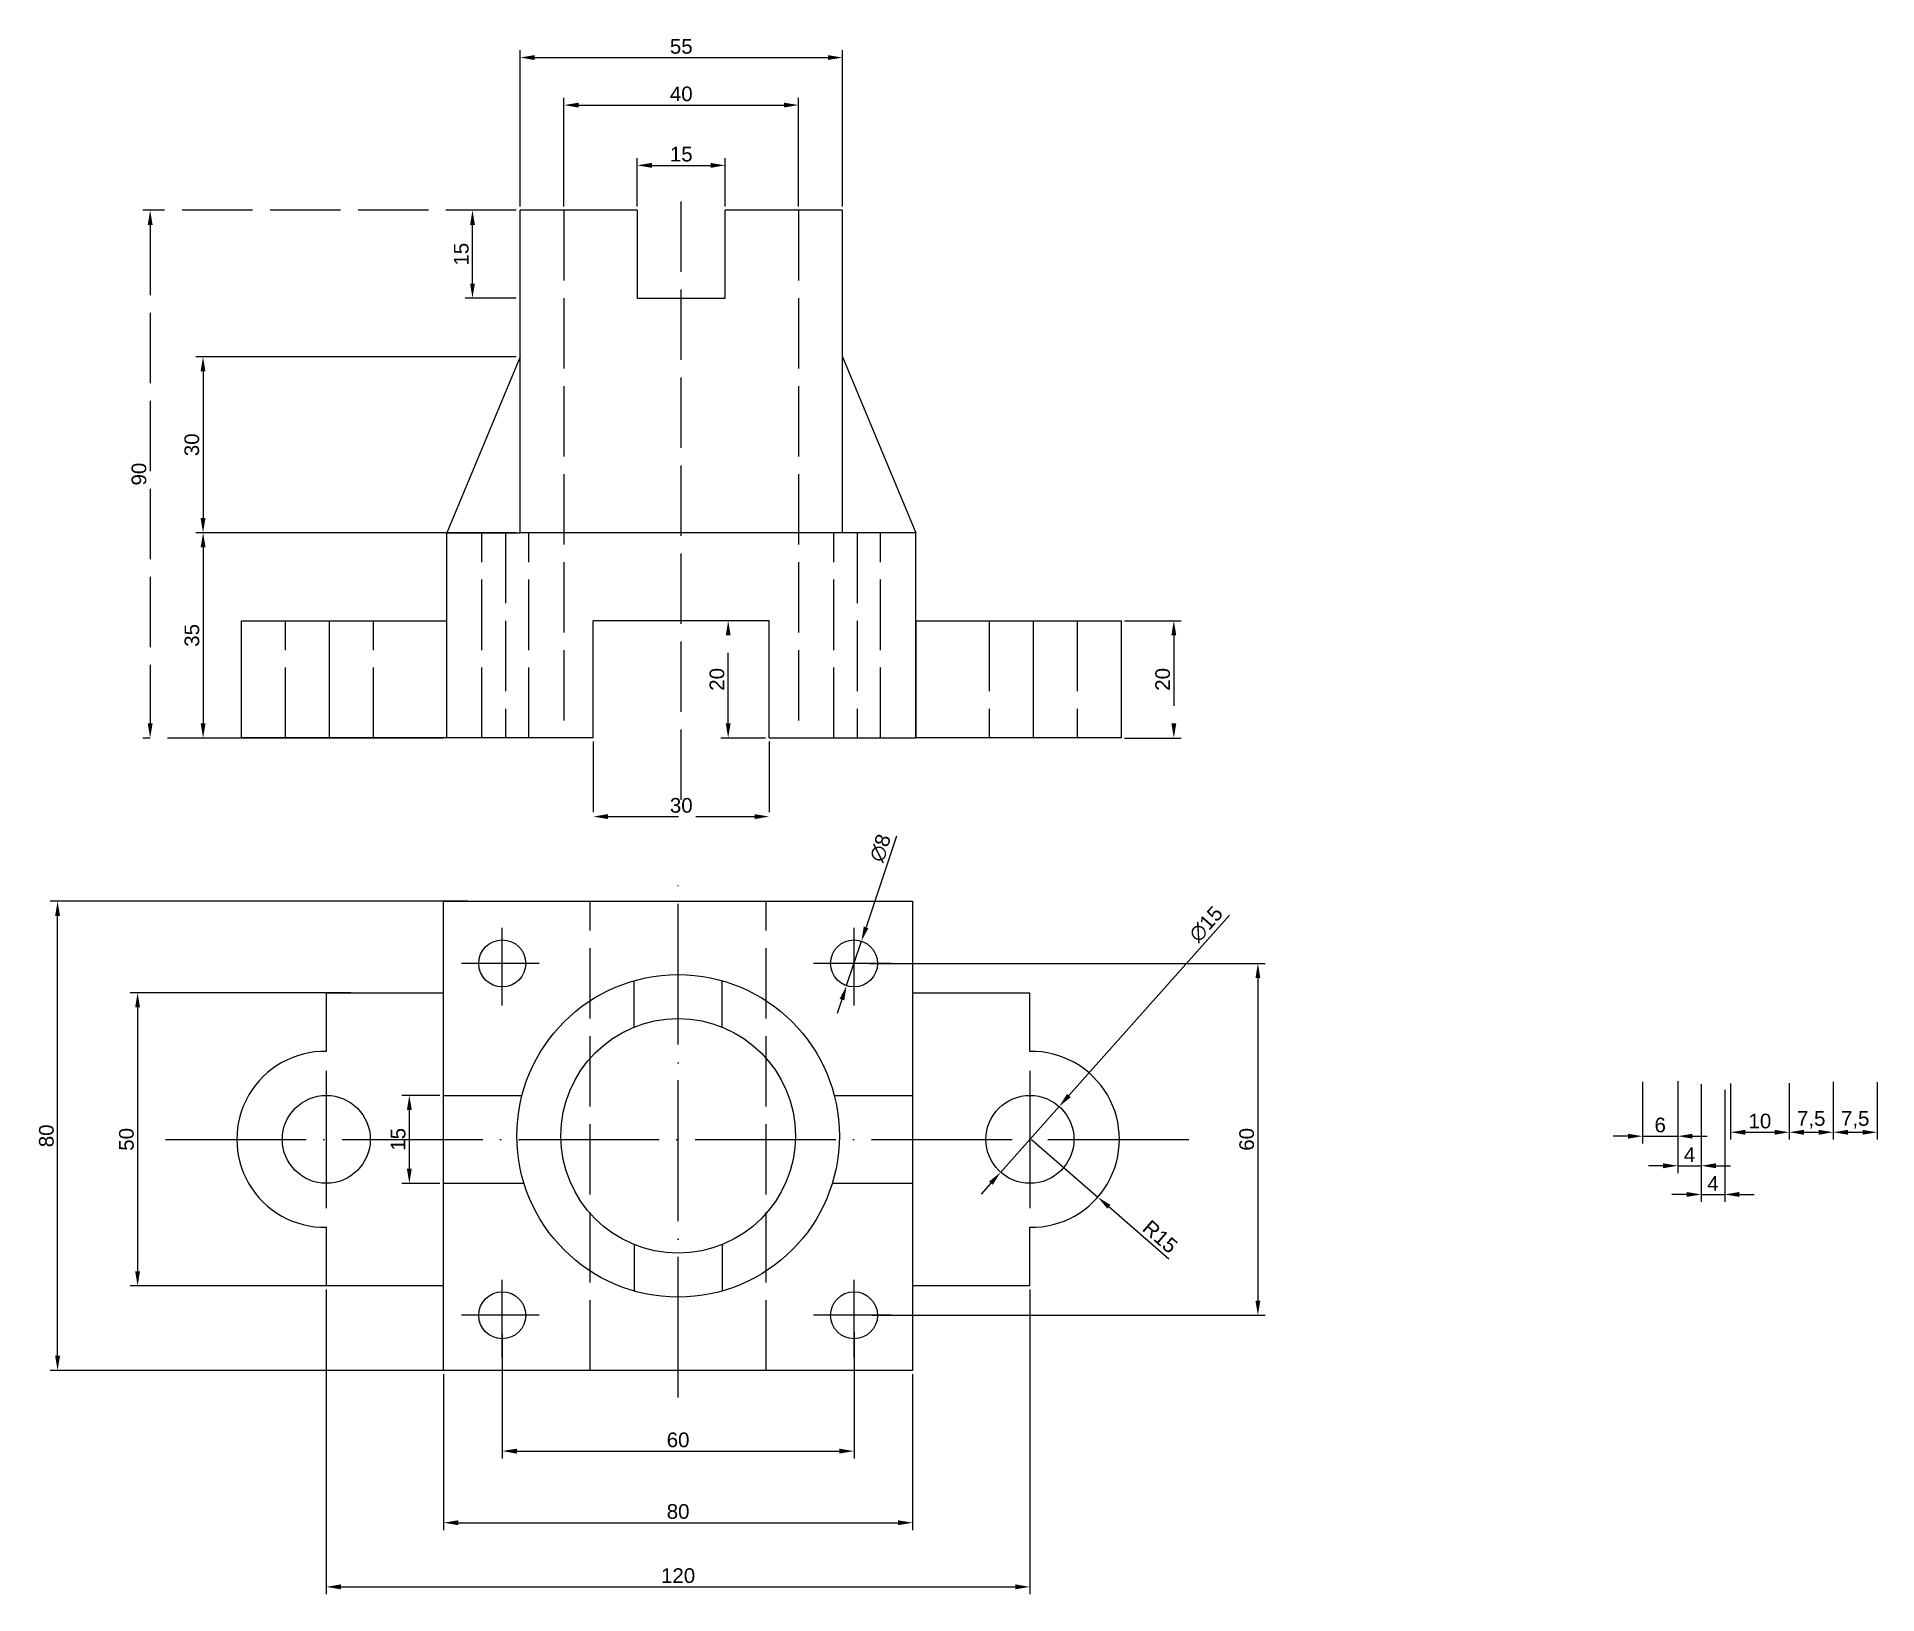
# Model space of a CAD drawing. Header units: millimetres. Extents: x 129 to 443, y 72 to 337.
import ezdxf

# ---------------------------------------------------------------- set-up
doc = ezdxf.new("R2010")
doc.units = ezdxf.units.MM
doc.linetypes.add('ACAD_ISO02W100', pattern=[15, 12, -3])
doc.linetypes.add('ACAD_ISO04W100', pattern=[30, 24, -3, 0, -3])
doc.styles.get("Standard").update_dxf_attribs({"font": 'arial.ttf'})
doc.dimstyles.new('ISO-25', dxfattribs={"dimtxt": 2.5, "dimasz": 2.5, "dimexe": 1.25, "dimexo": 0.625, "dimtad": 1, "dimtxsty": 'Standard', "dimcen": 2.5, "dimadec": 0, "dimazin": 0, "dimtfac": 1, "dimtmove": 0, "dimatfit": 3, "dimfxl": 1, "dimarcsym": 0})

# ---------------------------------------------------------------- blocks, each defined once
blk = doc.blocks.new('*D2')
at = {"color": 0, "linetype": 'ACAD_ISO02W100', "lineweight": -2, "transparency": 16777216}
for p, q in [((314.86, 237.81), (324.5, 237.81)), ((323.25, 235.31), (323.25, 220.31)), ((314.86, 217.81), (324.5, 217.81))]:
    blk.add_line(p, q, dxfattribs=at)
at = {"color": 0, "linetype": 'ACAD_ISO02W100', "transparency": 16777216}
for points in [[(322.83, 235.31), (323.66, 235.31), (323.25, 237.81)], [(322.83, 220.31), (323.66, 220.31), (323.25, 217.81)]]:
    blk.add_solid(points, dxfattribs=at)
at = {"layer": 'Defpoints', "color": 0, "linetype": 'ACAD_ISO02W100', "transparency": 16777216}
for p in [(314.24, 237.81), (314.24, 217.81), (323.25, 217.81)]:
    blk.add_point(p, dxfattribs=at)
at = {"color": 0, "linetype": 'ACAD_ISO02W100', "transparency": 16777216, "insert": (321.35, 227.81), "char_height": 2.5, "attachment_point": 5, "rotation": 90}
blk.add_mtext('20', dxfattribs=at)
blk = doc.blocks.new('*D3')
at = {"color": 0, "linetype": 'ACAD_ISO02W100', "lineweight": -2, "transparency": 16777216}
for p, q in [((253.61, 237.81), (245.99, 237.81)), ((247.24, 220.31), (247.24, 235.31)), ((253.61, 217.81), (245.99, 217.81))]:
    blk.add_line(p, q, dxfattribs=at)
at = {"color": 0, "linetype": 'ACAD_ISO02W100', "transparency": 16777216}
for points in [[(246.83, 235.31), (247.66, 235.31), (247.24, 237.81)], [(246.83, 220.31), (247.66, 220.31), (247.24, 217.81)]]:
    blk.add_solid(points, dxfattribs=at)
at = {"layer": 'Defpoints', "color": 0, "linetype": 'ACAD_ISO02W100', "transparency": 16777216}
for p in [(247.24, 237.81), (254.24, 237.81), (254.24, 217.81)]:
    blk.add_point(p, dxfattribs=at)
at = {"color": 0, "linetype": 'ACAD_ISO02W100', "transparency": 16777216, "insert": (245.34, 227.81), "char_height": 2.5, "attachment_point": 5, "rotation": 90}
blk.add_mtext('20', dxfattribs=at)
blk = doc.blocks.new('*D4')
at = {"color": 0, "linetype": 'ACAD_ISO02W100', "lineweight": -2, "transparency": 16777216}
for p, q in [((224.24, 217.19), (224.24, 203.16)), ((254.24, 217.19), (254.24, 203.16)), ((226.74, 204.41), (251.74, 204.41))]:
    blk.add_line(p, q, dxfattribs=at)
at = {"color": 0, "linetype": 'ACAD_ISO02W100', "transparency": 16777216}
for points in [[(226.74, 204.83), (226.74, 203.99), (224.24, 204.41)], [(251.74, 204.83), (251.74, 203.99), (254.24, 204.41)]]:
    blk.add_solid(points, dxfattribs=at)
at = {"layer": 'Defpoints', "color": 0, "linetype": 'ACAD_ISO02W100', "transparency": 16777216}
for p in [(224.24, 217.81), (254.24, 217.81), (254.24, 204.41)]:
    blk.add_point(p, dxfattribs=at)
at = {"color": 0, "linetype": 'ACAD_ISO02W100', "transparency": 16777216, "insert": (239.24, 206.31), "char_height": 2.5, "attachment_point": 5}
blk.add_mtext('30', dxfattribs=at)
blk = doc.blocks.new('*D5')
at = {"color": 0, "linetype": 'ACAD_ISO02W100', "lineweight": -2, "transparency": 16777216}
for p, q in [((211.11, 307.81), (147.41, 307.81)), ((148.66, 305.31), (148.66, 220.31)), ((163.61, 217.81), (147.41, 217.81))]:
    blk.add_line(p, q, dxfattribs=at)
at = {"color": 0, "linetype": 'ACAD_ISO02W100', "transparency": 16777216}
for points in [[(148.25, 305.31), (149.08, 305.31), (148.66, 307.81)], [(148.25, 220.31), (149.08, 220.31), (148.66, 217.81)]]:
    blk.add_solid(points, dxfattribs=at)
at = {"layer": 'Defpoints', "color": 0, "linetype": 'ACAD_ISO02W100', "transparency": 16777216}
for p in [(211.74, 307.81), (148.66, 217.81), (164.24, 217.81)]:
    blk.add_point(p, dxfattribs=at)
at = {"color": 0, "linetype": 'ACAD_ISO02W100', "transparency": 16777216, "insert": (146.76, 262.81), "char_height": 2.5, "attachment_point": 5, "rotation": 90}
blk.add_mtext('90', dxfattribs=at)
blk = doc.blocks.new('*D6')
at = {"color": 0, "lineweight": -2, "transparency": 16777216}
for p, q in [((198.61, 252.81), (156.44, 252.81)), ((157.69, 250.31), (157.69, 220.31)), ((198.61, 217.81), (156.44, 217.81))]:
    blk.add_line(p, q, dxfattribs=at)
at = {"color": 0, "transparency": 16777216}
for points in [[(157.27, 250.31), (158.11, 250.31), (157.69, 252.81)], [(157.27, 220.31), (158.11, 220.31), (157.69, 217.81)]]:
    blk.add_solid(points, dxfattribs=at)
at = {"layer": 'Defpoints', "color": 0, "transparency": 16777216}
for p in [(199.24, 252.81), (157.69, 217.81), (199.24, 217.81)]:
    blk.add_point(p, dxfattribs=at)
at = {"color": 0, "transparency": 16777216, "insert": (155.79, 235.31), "char_height": 2.5, "attachment_point": 5, "rotation": 90}
blk.add_mtext('35', dxfattribs=at)
blk = doc.blocks.new('*D7')
at = {"color": 0, "lineweight": -2, "transparency": 16777216}
for p, q in [((211.11, 282.81), (156.43, 282.81)), ((157.68, 280.31), (157.68, 255.31)), ((211.11, 252.81), (156.43, 252.81))]:
    blk.add_line(p, q, dxfattribs=at)
at = {"color": 0, "transparency": 16777216}
for points in [[(157.26, 280.31), (158.09, 280.31), (157.68, 282.81)], [(157.26, 255.31), (158.09, 255.31), (157.68, 252.81)]]:
    blk.add_solid(points, dxfattribs=at)
at = {"layer": 'Defpoints', "color": 0, "transparency": 16777216}
for p in [(211.74, 282.81), (157.68, 252.81), (211.74, 252.81)]:
    blk.add_point(p, dxfattribs=at)
at = {"color": 0, "transparency": 16777216, "insert": (155.77, 267.81), "char_height": 2.5, "attachment_point": 5, "rotation": 90}
blk.add_mtext('30', dxfattribs=at)
blk = doc.blocks.new('*D8')
at = {"color": 0, "lineweight": -2, "transparency": 16777216}
for p, q in [((211.11, 307.81), (202.38, 307.81)), ((203.63, 295.31), (203.63, 305.31)), ((211.11, 292.81), (202.38, 292.81))]:
    blk.add_line(p, q, dxfattribs=at)
at = {"color": 0, "transparency": 16777216}
for points in [[(203.22, 305.31), (204.05, 305.31), (203.63, 307.81)], [(203.22, 295.31), (204.05, 295.31), (203.63, 292.81)]]:
    blk.add_solid(points, dxfattribs=at)
at = {"layer": 'Defpoints', "color": 0, "transparency": 16777216}
for p in [(203.63, 307.81), (211.74, 307.81), (211.74, 292.81)]:
    blk.add_point(p, dxfattribs=at)
at = {"color": 0, "transparency": 16777216, "insert": (201.73, 300.31), "char_height": 2.5, "attachment_point": 5, "rotation": 90}
blk.add_mtext('15', dxfattribs=at)
blk = doc.blocks.new('*D9')
at = {"color": 0, "lineweight": -2, "transparency": 16777216}
for p, q in [((231.74, 308.44), (231.74, 316.71)), ((234.24, 315.46), (244.24, 315.46)), ((246.74, 308.44), (246.74, 316.71))]:
    blk.add_line(p, q, dxfattribs=at)
at = {"color": 0, "transparency": 16777216}
for points in [[(234.24, 315.88), (234.24, 315.04), (231.74, 315.46)], [(244.24, 315.88), (244.24, 315.04), (246.74, 315.46)]]:
    blk.add_solid(points, dxfattribs=at)
at = {"layer": 'Defpoints', "color": 0, "transparency": 16777216}
for p in [(246.74, 315.46), (231.74, 307.81), (246.74, 307.81)]:
    blk.add_point(p, dxfattribs=at)
at = {"color": 0, "transparency": 16777216, "insert": (239.24, 317.36), "char_height": 2.5, "attachment_point": 5}
blk.add_mtext('15', dxfattribs=at)
blk = doc.blocks.new('*D10')
at = {"color": 0, "lineweight": -2, "transparency": 16777216}
for p, q in [((219.24, 308.44), (219.24, 326.99)), ((259.24, 308.44), (259.24, 326.99)), ((221.74, 325.74), (256.74, 325.74))]:
    blk.add_line(p, q, dxfattribs=at)
at = {"color": 0, "transparency": 16777216}
for points in [[(221.74, 326.15), (221.74, 325.32), (219.24, 325.74)], [(256.74, 326.15), (256.74, 325.32), (259.24, 325.74)]]:
    blk.add_solid(points, dxfattribs=at)
at = {"layer": 'Defpoints', "color": 0, "transparency": 16777216}
for p in [(259.24, 325.74), (219.24, 307.81), (259.24, 307.81)]:
    blk.add_point(p, dxfattribs=at)
at = {"color": 0, "transparency": 16777216, "insert": (239.24, 327.64), "char_height": 2.5, "attachment_point": 5}
blk.add_mtext('40', dxfattribs=at)
blk = doc.blocks.new('*D11')
at = {"color": 0, "lineweight": -2, "transparency": 16777216}
for p, q in [((211.74, 308.44), (211.74, 335.09)), ((214.24, 333.84), (264.24, 333.84)), ((266.74, 308.44), (266.74, 335.09))]:
    blk.add_line(p, q, dxfattribs=at)
at = {"color": 0, "transparency": 16777216}
for points in [[(214.24, 334.26), (214.24, 333.43), (211.74, 333.84)], [(264.24, 334.26), (264.24, 333.43), (266.74, 333.84)]]:
    blk.add_solid(points, dxfattribs=at)
at = {"layer": 'Defpoints', "color": 0, "transparency": 16777216}
for p in [(266.74, 333.84), (211.74, 307.81), (266.74, 307.81)]:
    blk.add_point(p, dxfattribs=at)
at = {"color": 0, "transparency": 16777216, "insert": (239.24, 335.74), "char_height": 2.5, "attachment_point": 5}
blk.add_mtext('55', dxfattribs=at)
blk = doc.blocks.new('*D12')
at = {"color": 0, "lineweight": -2, "transparency": 16777216}
for p, q in [((208.7, 116.18), (208.7, 94.96)), ((268.7, 116.47), (268.7, 94.96)), ((211.2, 96.21), (266.2, 96.21))]:
    blk.add_line(p, q, dxfattribs=at)
at = {"color": 0, "transparency": 16777216}
for points in [[(211.2, 96.63), (211.2, 95.79), (208.7, 96.21)], [(266.2, 96.63), (266.2, 95.79), (268.7, 96.21)]]:
    blk.add_solid(points, dxfattribs=at)
at = {"layer": 'Defpoints', "color": 0, "transparency": 16777216}
for p in [(208.7, 116.81), (268.7, 117.09), (268.7, 96.21)]:
    blk.add_point(p, dxfattribs=at)
at = {"color": 0, "transparency": 16777216, "insert": (238.7, 98.11), "char_height": 2.5, "attachment_point": 5}
blk.add_mtext('60', dxfattribs=at)
blk = doc.blocks.new('*D13')
at = {"color": 0, "lineweight": -2, "transparency": 16777216}
for p, q in [((198.7, 109.34), (198.7, 82.75)), ((278.7, 109.34), (278.7, 82.75)), ((201.2, 84), (276.2, 84))]:
    blk.add_line(p, q, dxfattribs=at)
at = {"color": 0, "transparency": 16777216}
for points in [[(201.2, 84.41), (201.2, 83.58), (198.7, 84)], [(276.2, 84.41), (276.2, 83.58), (278.7, 84)]]:
    blk.add_solid(points, dxfattribs=at)
at = {"layer": 'Defpoints', "color": 0, "transparency": 16777216}
for p in [(198.7, 109.97), (278.7, 109.97), (278.7, 84)]:
    blk.add_point(p, dxfattribs=at)
at = {"color": 0, "transparency": 16777216, "insert": (238.7, 85.9), "char_height": 2.5, "attachment_point": 5}
blk.add_mtext('80', dxfattribs=at)
blk = doc.blocks.new('*D14')
at = {"color": 0, "lineweight": -2, "transparency": 16777216}
for p, q in [((178.7, 123.75), (178.7, 71.81)), ((298.7, 123.75), (298.7, 71.81)), ((181.2, 73.06), (296.2, 73.06))]:
    blk.add_line(p, q, dxfattribs=at)
at = {"color": 0, "transparency": 16777216}
for points in [[(181.2, 73.48), (181.2, 72.64), (178.7, 73.06)], [(296.2, 73.48), (296.2, 72.64), (298.7, 73.06)]]:
    blk.add_solid(points, dxfattribs=at)
at = {"layer": 'Defpoints', "color": 0, "transparency": 16777216}
for p in [(178.7, 124.37), (298.7, 124.37), (298.7, 73.06)]:
    blk.add_point(p, dxfattribs=at)
at = {"color": 0, "transparency": 16777216, "insert": (238.7, 74.96), "char_height": 2.5, "attachment_point": 5}
blk.add_mtext('120', dxfattribs=at)
blk = doc.blocks.new('*D15')
at = {"color": 0, "lineweight": -2, "transparency": 16777216}
for p, q in [((202.83, 189.97), (131.62, 189.97)), ((132.87, 112.47), (132.87, 187.47)), ((202.06, 109.97), (131.62, 109.97))]:
    blk.add_line(p, q, dxfattribs=at)
at = {"color": 0, "transparency": 16777216}
for points in [[(132.45, 187.47), (133.29, 187.47), (132.87, 189.97)], [(132.45, 112.47), (133.29, 112.47), (132.87, 109.97)]]:
    blk.add_solid(points, dxfattribs=at)
at = {"layer": 'Defpoints', "color": 0, "transparency": 16777216}
for p in [(132.87, 189.97), (203.46, 189.97), (202.69, 109.97)]:
    blk.add_point(p, dxfattribs=at)
at = {"color": 0, "transparency": 16777216, "insert": (130.97, 149.97), "char_height": 2.5, "attachment_point": 5, "rotation": 90}
blk.add_mtext('80', dxfattribs=at)
blk = doc.blocks.new('*D16')
at = {"color": 0, "lineweight": -2, "transparency": 16777216}
for p, q in [((182.87, 174.37), (145.27, 174.37)), ((146.52, 171.87), (146.52, 126.87)), ((182.87, 124.37), (145.27, 124.37))]:
    blk.add_line(p, q, dxfattribs=at)
at = {"color": 0, "transparency": 16777216}
for points in [[(146.1, 171.87), (146.93, 171.87), (146.52, 174.37)], [(146.1, 126.87), (146.93, 126.87), (146.52, 124.37)]]:
    blk.add_solid(points, dxfattribs=at)
at = {"layer": 'Defpoints', "color": 0, "transparency": 16777216}
for p in [(183.5, 174.37), (146.52, 124.37), (183.5, 124.37)]:
    blk.add_point(p, dxfattribs=at)
at = {"color": 0, "transparency": 16777216, "insert": (144.62, 149.37), "char_height": 2.5, "attachment_point": 5, "rotation": 90}
blk.add_mtext('50', dxfattribs=at)
blk = doc.blocks.new('*D17')
at = {"color": 0, "lineweight": -2, "transparency": 16777216}
for p, q in [((271.31, 179.37), (338.83, 179.37)), ((337.58, 176.87), (337.58, 121.87)), ((271.79, 119.37), (338.83, 119.37))]:
    blk.add_line(p, q, dxfattribs=at)
at = {"color": 0, "transparency": 16777216}
for points in [[(337.17, 176.87), (338, 176.87), (337.58, 179.37)], [(337.17, 121.87), (338, 121.87), (337.58, 119.37)]]:
    blk.add_solid(points, dxfattribs=at)
at = {"layer": 'Defpoints', "color": 0, "transparency": 16777216}
for p in [(270.69, 179.37), (271.17, 119.37), (337.58, 119.37)]:
    blk.add_point(p, dxfattribs=at)
at = {"color": 0, "transparency": 16777216, "insert": (335.68, 149.37), "char_height": 2.5, "attachment_point": 5, "rotation": 90}
blk.add_mtext('60', dxfattribs=at)
blk = doc.blocks.new('*D18')
at = {"color": 0, "lineweight": -2, "transparency": 16777216}
for p, q in [((198.08, 156.87), (191.61, 156.87)), ((192.86, 154.37), (192.86, 144.37)), ((198.08, 141.87), (191.61, 141.87))]:
    blk.add_line(p, q, dxfattribs=at)
at = {"color": 0, "transparency": 16777216}
for points in [[(192.45, 154.37), (193.28, 154.37), (192.86, 156.87)], [(192.45, 144.37), (193.28, 144.37), (192.86, 141.87)]]:
    blk.add_solid(points, dxfattribs=at)
at = {"layer": 'Defpoints', "color": 0, "transparency": 16777216}
for p in [(198.7, 156.87), (192.86, 141.87), (198.7, 141.87)]:
    blk.add_point(p, dxfattribs=at)
at = {"color": 0, "transparency": 16777216, "insert": (190.96, 149.37), "char_height": 2.5, "attachment_point": 5, "rotation": 90}
blk.add_mtext('15', dxfattribs=at)
blk = doc.blocks.new('*D19')
at = {"color": 0, "lineweight": -2, "transparency": 16777216}
for p, q in [((332.73, 187.59), (305.35, 156.84)), ((293.72, 143.77), (303.69, 154.97)), ((292.05, 141.9), (290.39, 140.04))]:
    blk.add_line(p, q, dxfattribs=at)
at = {"color": 0, "transparency": 16777216}
for points in [[(305.04, 157.12), (305.66, 156.56), (303.69, 154.97)], [(291.74, 142.18), (292.37, 141.63), (293.72, 143.77)]]:
    blk.add_solid(points, dxfattribs=at)
at = {"layer": 'Defpoints', "color": 0, "transparency": 16777216}
for p in [(303.69, 154.97), (293.72, 143.77)]:
    blk.add_point(p, dxfattribs=at)
at = {"color": 0, "transparency": 16777216, "insert": (328.74, 186.07), "char_height": 2.5, "attachment_point": 5, "rotation": 48.3199}
blk.add_mtext('∅15', dxfattribs=at)
blk = doc.blocks.new('*D20')
at = {"color": 0, "lineweight": -2, "transparency": 16777216}
for p, q in [((298.96, 149.37), (310.28, 139.52)), ((322.4, 128.96), (312.16, 137.88))]:
    blk.add_line(p, q, dxfattribs=at)
at = {"color": 0, "transparency": 16777216}
blk.add_solid([(312.43, 138.19), (311.89, 137.56), (310.28, 139.52)], dxfattribs=at)
at = {"layer": 'Defpoints', "color": 0, "transparency": 16777216}
for p in [(298.96, 149.37), (310.28, 139.52)]:
    blk.add_point(p, dxfattribs=at)
at = {"color": 0, "transparency": 16777216, "insert": (320.91, 132.77), "char_height": 2.5, "attachment_point": 5, "rotation": 318.9439}
blk.add_mtext('R15', dxfattribs=at)
blk = doc.blocks.new('*D21')
at = {"color": 0, "lineweight": -2, "transparency": 16777216}
for p, q in [((275.96, 201.09), (270.76, 185.54)), ((267.44, 175.58), (269.97, 183.17)), ((266.64, 173.21), (265.85, 170.84))]:
    blk.add_line(p, q, dxfattribs=at)
at = {"color": 0, "transparency": 16777216}
for points in [[(270.37, 185.67), (271.16, 185.4), (269.97, 183.17)], [(266.25, 173.34), (267.04, 173.08), (267.44, 175.58)]]:
    blk.add_solid(points, dxfattribs=at)
at = {"layer": 'Defpoints', "color": 0, "transparency": 16777216}
for p in [(269.97, 183.17), (267.44, 175.58)]:
    blk.add_point(p, dxfattribs=at)
at = {"color": 0, "transparency": 16777216, "insert": (273.2, 199.05), "char_height": 2.5, "attachment_point": 5, "rotation": 71.5175}
blk.add_mtext('∅8', dxfattribs=at)
blk = doc.blocks.new('*D23')
at = {"color": 0, "lineweight": -2, "transparency": 16777216}
for p, q in [((418.2, 158.87), (418.2, 149.33)), ((428.2, 158.95), (428.2, 149.33)), ((420.7, 150.58), (425.7, 150.58))]:
    blk.add_line(p, q, dxfattribs=at)
at = {"color": 0, "transparency": 16777216}
for points in [[(420.7, 151), (420.7, 150.16), (418.2, 150.58)], [(425.7, 151), (425.7, 150.16), (428.2, 150.58)]]:
    blk.add_solid(points, dxfattribs=at)
at = {"layer": 'Defpoints', "color": 0, "transparency": 16777216}
for p in [(418.2, 159.5, -73.98), (428.2, 159.58, -73.98), (428.2, 150.58)]:
    blk.add_point(p, dxfattribs=at)
at = {"color": 0, "transparency": 16777216, "insert": (423.2, 152.48), "char_height": 2.5, "attachment_point": 5}
blk.add_mtext('10', dxfattribs=at)
blk = doc.blocks.new('*D24')
at = {"color": 0, "lineweight": -2, "transparency": 16777216}
for p, q in [((428.2, 158.95), (428.2, 149.33)), ((435.7, 159.18), (435.7, 149.33)), ((430.7, 150.58), (433.2, 150.58))]:
    blk.add_line(p, q, dxfattribs=at)
at = {"color": 0, "transparency": 16777216}
for points in [[(430.7, 151), (430.7, 150.16), (428.2, 150.58)], [(433.2, 151), (433.2, 150.16), (435.7, 150.58)]]:
    blk.add_solid(points, dxfattribs=at)
at = {"layer": 'Defpoints', "color": 0, "transparency": 16777216}
for p in [(428.2, 159.58, -73.98), (435.7, 159.81, -73.98), (435.7, 150.58)]:
    blk.add_point(p, dxfattribs=at)
at = {"color": 0, "transparency": 16777216, "insert": (431.95, 152.7), "char_height": 2.5, "attachment_point": 5}
blk.add_mtext('7,5', dxfattribs=at)
blk = doc.blocks.new('*D25')
at = {"color": 0, "lineweight": -2, "transparency": 16777216}
for p, q in [((435.7, 158.56), (435.7, 149.33)), ((443.2, 159.11), (443.2, 149.33)), ((438.2, 150.58), (440.7, 150.58))]:
    blk.add_line(p, q, dxfattribs=at)
at = {"color": 0, "transparency": 16777216}
for points in [[(438.2, 150.99), (438.2, 150.16), (435.7, 150.58)], [(440.7, 150.99), (440.7, 150.16), (443.2, 150.58)]]:
    blk.add_solid(points, dxfattribs=at)
at = {"layer": 'Defpoints', "color": 0, "transparency": 16777216}
for p in [(435.7, 159.18), (443.2, 159.73, -58.98), (443.2, 150.58)]:
    blk.add_point(p, dxfattribs=at)
at = {"color": 0, "transparency": 16777216, "insert": (439.45, 152.7), "char_height": 2.5, "attachment_point": 5}
blk.add_mtext('7,5', dxfattribs=at)
blk = doc.blocks.new('*D26')
at = {"color": 0, "lineweight": -2, "transparency": 16777216}
for p, q in [((403.2, 159.18), (403.2, 148.66)), ((409.2, 159.3), (409.2, 148.66)), ((400.7, 149.91), (398.2, 149.91)), ((403.2, 149.91), (409.2, 149.91)), ((411.7, 149.91), (414.2, 149.91))]:
    blk.add_line(p, q, dxfattribs=at)
at = {"color": 0, "transparency": 16777216}
for points in [[(400.7, 150.32), (400.7, 149.49), (403.2, 149.91)], [(411.7, 150.32), (411.7, 149.49), (409.2, 149.91)]]:
    blk.add_solid(points, dxfattribs=at)
at = {"layer": 'Defpoints', "color": 0, "transparency": 16777216}
for p in [(403.2, 159.81, -86.48), (409.2, 159.92, -96.48), (409.2, 149.91)]:
    blk.add_point(p, dxfattribs=at)
at = {"color": 0, "transparency": 16777216, "insert": (406.2, 151.81), "char_height": 2.5, "attachment_point": 5}
blk.add_mtext('6', dxfattribs=at)
blk = doc.blocks.new('*D27')
at = {"color": 0, "lineweight": -2, "transparency": 16777216}
for p, q in [((409.2, 157.81), (409.2, 143.62)), ((413.2, 158.76), (413.2, 143.62)), ((406.7, 144.87), (404.2, 144.87)), ((409.2, 144.87), (413.2, 144.87)), ((415.7, 144.87), (418.2, 144.87))]:
    blk.add_line(p, q, dxfattribs=at)
at = {"color": 0, "transparency": 16777216}
for points in [[(406.7, 145.29), (406.7, 144.45), (409.2, 144.87)], [(415.7, 145.29), (415.7, 144.45), (413.2, 144.87)]]:
    blk.add_solid(points, dxfattribs=at)
at = {"layer": 'Defpoints', "color": 0, "transparency": 16777216}
for p in [(409.2, 158.44, -96.48), (413.2, 159.38, -92.48), (413.2, 144.87)]:
    blk.add_point(p, dxfattribs=at)
at = {"color": 0, "transparency": 16777216, "insert": (411.2, 146.75), "char_height": 2.5, "attachment_point": 5}
blk.add_mtext('4', dxfattribs=at)
blk = doc.blocks.new('*D30')
at = {"color": 0, "lineweight": -2, "transparency": 16777216}
for p, q in [((413.2, 157.81), (413.2, 138.73)), ((417.2, 157.81), (417.2, 138.73)), ((410.7, 139.98), (408.2, 139.98)), ((413.2, 139.98), (417.2, 139.98)), ((419.7, 139.98), (422.2, 139.98))]:
    blk.add_line(p, q, dxfattribs=at)
at = {"color": 0, "transparency": 16777216}
for points in [[(410.7, 140.4), (410.7, 139.56), (413.2, 139.98)], [(419.7, 140.4), (419.7, 139.56), (417.2, 139.98)]]:
    blk.add_solid(points, dxfattribs=at)
at = {"layer": 'Defpoints', "color": 0, "transparency": 16777216}
for p in [(413.2, 158.44), (417.2, 158.44, -96.48), (417.2, 139.98)]:
    blk.add_point(p, dxfattribs=at)
at = {"color": 0, "transparency": 16777216, "insert": (415.2, 141.85), "char_height": 2.5, "attachment_point": 5}
blk.add_mtext('4', dxfattribs=at)

msp = doc.modelspace()

# ---------------------------------------------------------------- linework, layer by layer
at = {"linetype": 'ACAD_ISO02W100'}
for p, q in [((239.239, 207.282), (239.239, 312.214)), ((219.239, 307.813), (219.239, 217.813)), ((259.239, 307.813), (259.239, 217.813)), ((199.239, 252.813), (209.239, 252.813)), ((205.239, 217.813), (205.239, 252.813)), ((209.239, 252.813), (211.739, 252.813)), ((209.239, 252.813), (209.239, 217.813)), ((213.239, 217.813), (213.239, 252.813)), ((265.239, 217.813), (265.239, 252.813)), ((269.239, 252.813), (266.739, 252.813)), ((279.239, 252.813), (269.239, 252.813)), ((269.239, 252.813), (269.239, 217.813)), ((273.239, 217.813), (273.239, 252.813)), ((171.739, 217.813), (171.739, 237.813)), ((186.739, 217.813), (186.739, 237.813)), ((291.739, 237.813), (291.739, 217.813)), ((306.739, 237.813), (306.739, 217.813)), ((223.704, 109.966), (223.704, 189.966)), ((253.704, 109.966), (253.704, 189.966))]:
    msp.add_line(p, q, dxfattribs=at)
for p, q in [((219.239, 307.813), (211.739, 307.813)), ((211.739, 292.813), (211.739, 307.813)), ((231.739, 307.813), (219.239, 307.813)), ((231.739, 307.813), (231.739, 292.813)), ((259.239, 307.813), (246.739, 307.813)), ((246.739, 292.813), (246.739, 307.813)), ((266.739, 307.813), (259.239, 307.813)), ((266.739, 292.813), (266.739, 307.813)), ((211.739, 282.813), (211.739, 292.813)), ((231.739, 292.813), (246.739, 292.813)), ((266.739, 282.813), (266.739, 292.813)), ((211.739, 282.813), (199.239, 252.813)), ((211.739, 252.813), (211.739, 282.813)), ((266.739, 252.813), (266.739, 282.813)), ((266.739, 282.813), (279.239, 252.813)), ((199.239, 217.813), (199.239, 252.813)), ((266.739, 252.813), (211.739, 252.813)), ((279.239, 217.813), (279.239, 252.813)), ((164.239, 217.813), (164.239, 237.813)), ((164.239, 237.813), (199.239, 237.813)), ((179.239, 217.813), (179.239, 237.813)), ((199.239, 217.813), (199.239, 237.813)), ((224.239, 217.813), (224.239, 237.813)), ((254.239, 237.813), (224.239, 237.813)), ((254.239, 217.813), (254.239, 237.813)), ((279.239, 237.813), (299.239, 237.813)), ((279.239, 237.813), (279.239, 217.813)), ((299.239, 237.813), (314.239, 237.813)), ((299.239, 237.813), (299.239, 217.813)), ((314.239, 237.813), (314.239, 217.813)), ((179.239, 217.813), (164.239, 217.813)), ((199.239, 217.813), (179.239, 217.813)), ((224.239, 217.813), (199.239, 217.813)), ((254.239, 217.813), (279.239, 217.813)), ((314.239, 217.813), (279.239, 217.813)), ((231.204, 168.506), (231.204, 176.423)), ((246.204, 168.506), (246.204, 176.423)), ((178.704, 174.372), (198.704, 174.372)), ((178.704, 174.372), (178.704, 164.37)), ((278.704, 174.372), (298.704, 174.372)), ((298.704, 164.37), (298.704, 174.372)), ((198.704, 156.872), (212.085, 156.872)), ((265.323, 156.872), (278.704, 156.872)), ((198.704, 141.872), (212.422, 141.872)), ((264.986, 141.872), (278.704, 141.872)), ((178.704, 134.374), (178.704, 124.372)), ((298.704, 124.372), (298.704, 134.374)), ((231.204, 131.425), (231.204, 123.508)), ((246.204, 131.425), (246.204, 123.508)), ((198.704, 124.372), (178.704, 124.372)), ((298.704, 124.372), (278.704, 124.372))]:
    msp.add_line(p, q)
at = {"linetype": 'ACAD_ISO04W100'}
for p, q in [((238.704, 105.345), (238.704, 193.399)), ((208.704, 172.198), (208.704, 185.442)), ((268.704, 172.198), (268.704, 185.442)), ((215.032, 179.372), (201.78, 179.372)), ((275.032, 179.372), (261.78, 179.372)), ((178.704, 161.044), (178.704, 137.623)), ((298.704, 161.082), (298.704, 137.662)), ((151.286, 149.372), (326.122, 149.372)), ((208.704, 112.198), (208.704, 125.442)), ((268.704, 112.198), (268.704, 125.442)), ((215.032, 119.372), (201.78, 119.372)), ((275.032, 119.372), (261.78, 119.372)), ((238.704, 109.966), (238.704, 109.966))]:
    msp.add_line(p, q, dxfattribs=at)
msp.add_lwpolyline([(198.704, 189.966), (278.704, 189.966), (278.704, 109.966), (198.704, 109.966)], close=True)
for centre, radius in [((208.704, 179.372), 4), ((268.704, 179.372), 4), ((238.704, 149.966), 27.5), ((238.704, 149.966), 20), ((178.704, 149.372), 7.5), ((298.704, 149.372), 7.5), ((208.704, 119.372), 4), ((268.704, 119.372), 4)]:
    msp.add_circle(centre, radius)
for centre, start, end in [((178.444, 149.372), 89.00604, 270.99396), ((298.964, 149.372), 269.00604, 90.99396)]:
    msp.add_arc(centre, 15, start, end)

# ---------------------------------------------------------------- dimensions: what is measured, and where the dimension line sits
for base, p1, p2, picture, middle in [((266.739, 333.844), (211.739, 307.813), (266.739, 307.813), '*D11', (239.239, 335.741)), ((259.239, 325.736), (219.239, 307.813), (259.239, 307.813), '*D10', (239.239, 327.638)), ((246.739, 315.46), (231.739, 307.813), (246.739, 307.813), '*D9', (239.239, 317.361)), ((409.204, 149.905), (403.204, 159.807, -86.479), (409.204, 159.923, -96.479), '*D26', (406.204, 151.807)), ((413.204, 144.871), (409.204, 158.436, -96.479), (413.204, 159.383, -92.479), '*D27', (411.204, 146.746)), ((417.204, 139.979), (413.204, 158.436), (417.204, 158.436, -96.479), '*D30', (415.204, 141.854)), ((428.204, 150.579), (418.204, 159.499, -73.979), (428.204, 159.576, -73.979), '*D23', (423.204, 152.48)), ((435.704, 150.579), (428.204, 159.576, -73.979), (435.704, 159.807, -73.979), '*D24', (431.954, 152.701)), ((443.204, 150.578), (435.704, 159.182), (443.204, 159.73, -58.979), '*D25', (439.454, 152.7)), ((298.704, 73.061), (178.704, 124.372), (298.704, 124.372), '*D14', (238.704, 74.962)), ((268.704, 96.211), (208.704, 116.806), (268.704, 117.093), '*D12', (238.704, 98.113)), ((278.704, 83.997), (198.704, 109.966), (278.704, 109.966), '*D13', (238.704, 85.899))]:
    dim = msp.add_linear_dim(base=base, p1=p1, p2=p2, dimstyle='ISO-25')
    dim.commit()
    dim.dimension.update_dxf_attribs({"geometry": picture, "text_midpoint": middle})
at = {"linetype": 'ACAD_ISO02W100'}
for base, p1, p2, picture, middle in [((148.664, 217.813), (211.739, 307.813), (164.239, 217.813), '*D5', (146.762, 262.813)), ((247.244, 237.813), (254.239, 217.813), (254.239, 237.813), '*D3', (245.343, 227.813)), ((323.247, 217.813), (314.239, 237.813), (314.239, 217.813), '*D2', (321.345, 227.813))]:
    dim = msp.add_linear_dim(base=base, p1=p1, p2=p2, angle=90, dimstyle='ISO-25', dxfattribs=at)
    dim.commit()
    dim.dimension.update_dxf_attribs({"geometry": picture, "text_midpoint": middle})
for base, p1, p2, picture, middle in [((203.632, 307.813), (211.739, 292.813), (211.739, 307.813), '*D8', (201.731, 300.313)), ((157.675, 252.813), (211.739, 282.813), (211.739, 252.813), '*D7', (155.773, 267.813)), ((157.69, 217.813), (199.239, 252.813), (199.239, 217.813), '*D6', (155.788, 235.313)), ((132.87, 189.966), (202.688, 109.966), (203.456, 189.966), '*D15', (130.968, 149.966)), ((337.585, 119.372), (270.688, 179.372), (271.166, 119.372), '*D17', (335.683, 149.372)), ((146.518, 124.372), (183.497, 174.372), (183.497, 124.372), '*D16', (144.616, 149.372)), ((192.863, 141.872), (198.704, 156.872), (198.704, 141.872), '*D18', (190.962, 149.372))]:
    dim = msp.add_linear_dim(base=base, p1=p1, p2=p2, angle=90, dimstyle='ISO-25')
    dim.commit()
    dim.dimension.update_dxf_attribs({"geometry": picture, "text_midpoint": middle})
dim = msp.add_linear_dim(base=(254.239, 204.411), p1=(224.239, 217.813), p2=(254.239, 217.813), dimstyle='ISO-25', dxfattribs=at)
dim.commit()
dim.dimension.update_dxf_attribs({"geometry": '*D4', "text_midpoint": (239.239, 206.313)})
for p1, p2, picture, middle in [((267.436, 175.578), (269.972, 183.166), '*D21', (275.073, 198.426)), ((293.717, 143.771), (303.691, 154.974), '*D19', (330.213, 184.762))]:
    dim = msp.add_diameter_dim_2p(p1=p1, p2=p2, dimstyle='ISO-25')
    dim.commit()
    dim.dimension.update_dxf_attribs({"geometry": picture, "text_midpoint": middle, "dimtype": 163})
dim = msp.add_radius_dim(center=(298.964, 149.372), mpoint=(310.275, 139.52), dimstyle='ISO-25')
dim.commit()
dim.dimension.update_dxf_attribs({"geometry": '*D20', "text_midpoint": (319.666, 131.341), "dimtype": 164})

doc.saveas('drawing.dxf')
